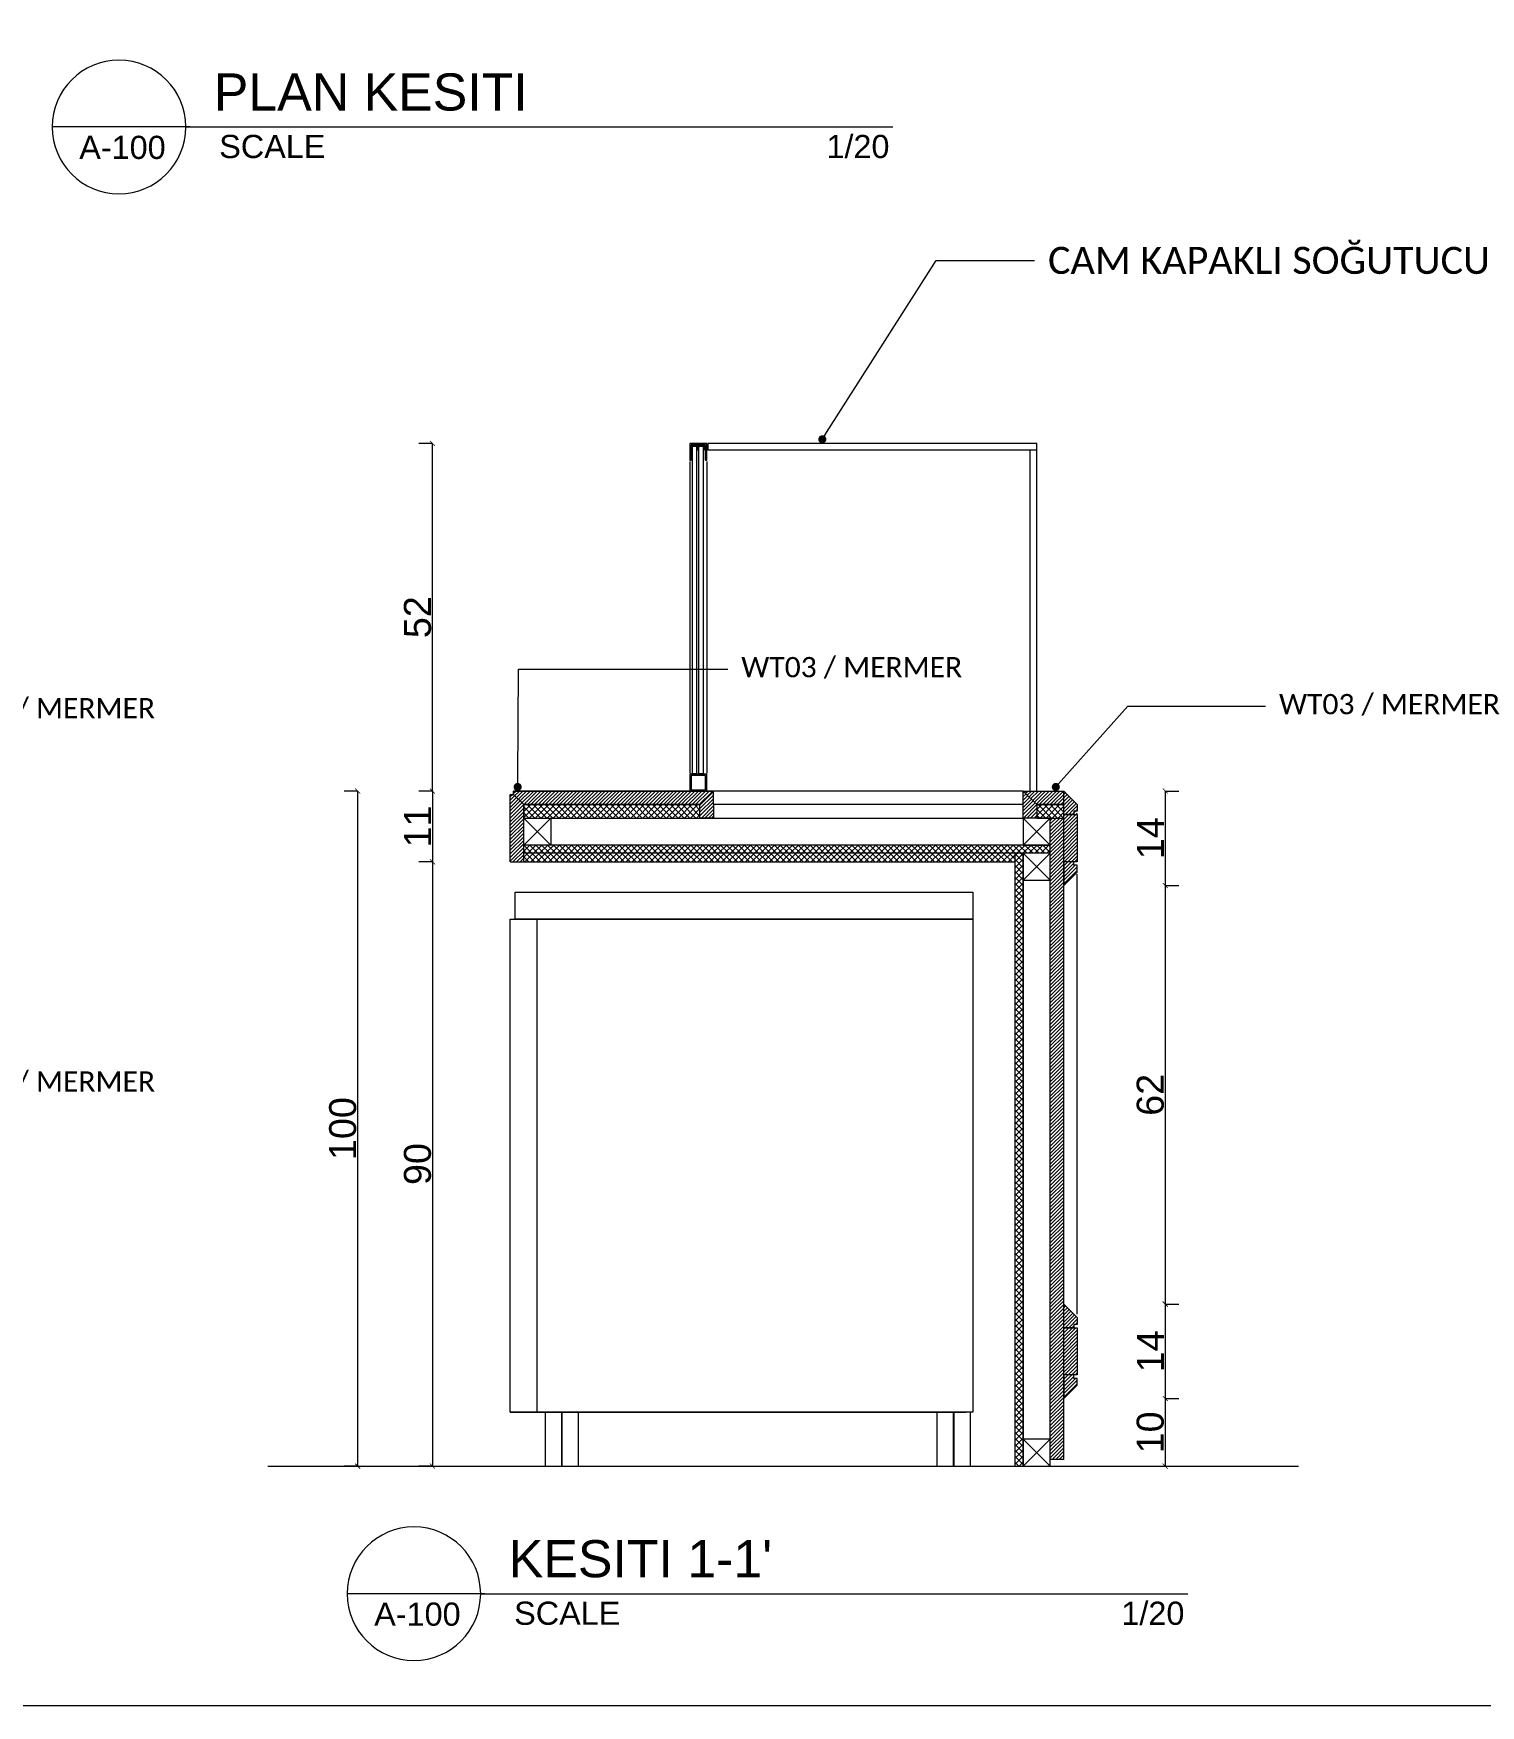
# Model space of a CAD drawing. Header units: millimetres. Extents: x 29001 to 40804, y -8833 to -5892.
# Drawn here: x 40081.4 to 40295.8, y -6506.1 to -6258.4 of the extents above; entities that cross this region are included whole.
import ezdxf
from ezdxf import colors
from ezdxf.entities.mleader import LeaderData, LeaderLine
from ezdxf.enums import TextEntityAlignment as Align
from ezdxf.math import Vec2, Vec3

# ---------------------------------------------------------------- set-up
doc = ezdxf.new("R2010")
doc.units = ezdxf.units.MM
doc.layers.get('0').update_dxf_attribs({"lineweight": 0})
doc.layers.get('Defpoints').update_dxf_attribs({"lineweight": 0})
for name, color, linetype, lineweight in [('Auto-Antet', 7, 'Continuous', 0), ('Auto-Cam', 140, 'Continuous', 0), ('Auto-Gor_2', 9, 'Continuous', 0), ('Auto-Gor_3', 8, 'Continuous', 0), ('Auto-Ince', 8, 'Continuous', 0), ('Auto-Mermer', 190, 'Continuous', 0), ('Auto-Metal', 71, 'Continuous', 0), ('xxx_Auto_Kaplama_Ahşap', 34, 'Continuous', 0), ('xxx_Auto_Kaplama_Ahşap Tarama', 16, 'Continuous', 0), ('xxx_Auto_Kaplama_Aluminyum', 133, 'Continuous', 0), ('xxx_Auto_Kaplama_Aluminyum Tarama', 135, 'Continuous', 0), ('xxx_Auto_Kaplama_Mermer', 23, 'Continuous', 0), ('xxx_Auto_Kaplama_Mermer Tarama', 45, 'Continuous', 0), ('xxx_Auto_Olcu_Ic', 33, 'Continuous', 0), ('xxx_Auto_Yardimci_Isaret Genel', 51, 'Continuous', 0), ('xxx_Auto_Yardimci_Metraj', 81, 'Continuous', 0), ('xxx_Auto_Yardimci_Yazi', 7, 'Continuous', 0)]:
    doc.layers.add(name, color=color, linetype=linetype, lineweight=lineweight)
doc.styles.add('Arial', font='arial.ttf')
doc.styles.add('AUTOBAN', font='')
doc.styles.add('narrow', font='ARIALN.TTF', dxfattribs={"height": 4})
doc.styles.get("Standard").update_dxf_attribs({"font": 'arial.ttf'})
doc.styles.get('AUTOBAN').set_extended_font_data('Helvetica Normal Tr')
doc.dimstyles.new('AUTO_DIM_1-20', dxfattribs={"dimtxt": 4, "dimasz": 0.75, "dimexe": 2, "dimexo": 10, "dimgap": 0.2, "dimtad": 1, "dimdec": 0, "dimrnd": 0.5, "dimdsep": 46, "dimtxsty": 'AUTOBAN', "dimblk": 'ARCHTICK', "dimcen": 2, "dimclrd": 256, "dimclre": 256, "dimclrt": 256, "dimadec": 0, "dimazin": 0, "dimtfac": 1, "dimtdec": 0, "dimtix": 1, "dimtofl": 0, "dimtmove": 1, "dimatfit": 3, "dimfxl": 1, "dimtolj": 1, "dimtzin": 0, "dimlwd": -1, "dimlwe": -1, "dimarcsym": 0})
pattern_1 = [(45, (-31248.23544, -32701.16053), (-0.265165043, 0.265165043), [])]
pattern_2 = [(45, (-31248.23544, -32706.66053), (-0.265165043, 0.265165043), [])]
pattern_3 = [(315, (-31248.23544, -32701.1605), (0.441941738, 0.441941738), []), (45, (-31248.23544, -32701.1605), (-0.441941738, 0.441941738), [])]

# ---------------------------------------------------------------- blocks, each defined once
blk = doc.blocks.new('a2-20 antet')
at = {"layer": 'xxx_Auto_Yardimci_Metraj', "color": 1}
blk.add_lwpolyline([(-85069.27, -13212.01), (-86257.27, -13212.01), (-86257.27, -14052.09), (-85069.27, -14052.09)], close=True, dxfattribs=at)
at = {"layer": 'xxx_Auto_Yardimci_Yazi', "linetype": 'ByBlock', "style": 'Arial'}
for tag, p in [('PROJEADI', (-85173.91, -13280.49)), ('REVNO1', (-85169.44, -13804.54)), ('REV-T1', (-85099.41, -13804.54)), ('REVNO2', (-85169.44, -13813.1)), ('REV-T2', (-85099.41, -13813.1)), ('REVNO3', (-85169.44, -13821.65)), ('REV-T3', (-85099.41, -13821.65)), ('REVNO4', (-85169.44, -13830.21)), ('REV-T4', (-85099.41, -13830.21)), ('ÇİZİMADI', (-85173.63, -13851.47)), ('SIZE', (-85086.21, -13861.81)), ('ÖLÇEK', (-85132.48, -13869.95)), ('ÇİZEN', (-85132.49, -13878.42)), ('KONTROL', (-85132.17, -13886.98)), ('TARİH', (-85132.17, -13895.53)), ('PROJENO', (-85132.17, -13904.09)), ('PRJNO', (-85140.88, -13918.85)), ('DC', (-85114.62, -13918.85)), ('SSN', (-85096.92, -13918.85))]:
    blk.add_attdef(tag, p, '', height=3.93, dxfattribs=at)
blk = doc.blocks.new('TITLE')
for p, q in [((7.65, 0), (-7.2, 0)), ((7.2, 0), (83.43, 0))]:
    blk.add_line(p, q)
for start, end in [(0, 180), (180, 0)]:
    blk.add_arc((0, 0), 7.2, start, end)
blk.add_text('SCALE', height=2.5).set_placement((10.81, -3.35))
blk.add_attdef('%%UTITLE', (10.23, 1.78), '', height=4)
blk.add_attdef('SHEET', text='', height=2.5).set_placement((3.8, 2.58), align=Align.MIDDLE_CENTER)
blk.add_attdef('R-XXX', text='', height=2.5).set_placement((0.38, -3.45), align=Align.CENTER)
blk.add_attdef('SCALE', text='', height=2.5).set_placement((83.07, -3.35), align=Align.RIGHT)
blk = doc.blocks.new('5x5')
at = {"layer": 'xxx_Auto_Kaplama_Aluminyum'}
for p, q in [((5, 5), (0, 0)), ((5, 0), (0, 5))]:
    blk.add_line(p, q, dxfattribs=at)
blk.add_lwpolyline([(5, 0), (0, 0), (0, 5), (5, 5)], close=True, dxfattribs=at)
blk = doc.blocks.new('profil')
at = {"layer": 'Auto-Ince', "color": 253}
for p, q in [((14059.96, 126.58), (14059.97, 126.58)), ((14060.01, 126.63), (14060.01, 127.13)), ((14060.06, 127.18), (14061.96, 127.18)), ((14060.82, 126.58), (14060.92, 126.58)), ((14062.01, 127.13), (14062.01, 126.63)), ((14062.06, 126.53), (14062.06, 126.58)), ((14062.06, 126.58), (14062.06, 126.58))]:
    blk.add_line(p, q, dxfattribs=at)
for points in [[(14059.96, 126.58), (14059.96, 126.52, 0.414214), (14060.01, 126.47), (14060.06, 126.47, 0.414214), (14060.11, 126.52), (14060.11, 127.03, -0.414214), (14060.16, 127.08), (14060.87, 127.08, -0.414214), (14060.92, 127.03), (14060.92, 126.58)], [(14060.82, 126.58), (14060.82, 126.53, 0.414214), (14060.87, 126.48), (14060.97, 126.48, 0.414214), (14061.02, 126.53), (14061.02, 127.03, -0.414214), (14061.07, 127.08), (14061.86, 127.08, -0.414214), (14061.91, 127.03), (14061.91, 126.63, -0.414214), (14061.86, 126.58), (14061.81, 126.58)], [(14062.01, 126.48), (14061.86, 126.48, -0.414214), (14061.81, 126.53), (14061.81, 126.58)]]:
    blk.add_lwpolyline(points, format="xyb", dxfattribs=at)
for centre, radius, start, end in [((14059.96, 126.62), 0.0471, 266.3147, 3.6853), ((14060.06, 127.13), 0.05, 90, 180), ((14061.96, 127.13), 0.05, 360, 90), ((14062.06, 126.63), 0.0498, 179.8271, 270.1729), ((14062.01, 126.53), 0.05, 270, 0)]:
    blk.add_arc(centre, radius, start, end, dxfattribs=at)
blk = doc.blocks.new('_ArchTick')
at = {"color": 0, "linetype": 'ByBlock', "const_width": 0.15}
blk.add_lwpolyline([(-0.5, -0.5), (0.5, 0.5)], dxfattribs=at)
blk = doc.blocks.new('*D361')
at = {"layer": 'Defpoints', "color": 0, "transparency": 16777216}
for p in [(40152.57, -6370.66, 0), (40140.55, -6381.16), (40152.57, -6381.16, 0)]:
    blk.add_point(p, dxfattribs=at)
at = {"layer": 'xxx_Auto_Olcu_Ic', "transparency": 16777216}
for p, q in [((40140.55, -6370.66), (40138.55, -6370.66)), ((40140.55, -6370.66), (40140.55, -6381.16)), ((40140.55, -6381.16), (40138.55, -6381.16))]:
    blk.add_line(p, q, dxfattribs=at)
at = {"layer": 'xxx_Auto_Olcu_Ic', "transparency": 16777216, "xscale": 0.75, "yscale": 0.75, "zscale": 0.75}
for p, rotation in [((40140.55, -6370.66), 90), ((40140.55, -6381.16), 270)]:
    blk.add_blockref('_ArchTick', p, dxfattribs=dict(at, rotation=rotation))
at = {"layer": 'xxx_Auto_Olcu_Ic', "transparency": 16777216, "insert": (40138.35, -6375.91), "char_height": 4, "attachment_point": 5, "rotation": 90, "style": 'AUTOBAN'}
blk.add_mtext('\\A1;11', dxfattribs=at)
blk = doc.blocks.new('*D362')
at = {"layer": 'Defpoints', "color": 0, "transparency": 16777216}
for p in [(40152.57, -6381.16, 0), (40140.55, -6470.66, 0), (40140.55, -6470.66)]:
    blk.add_point(p, dxfattribs=at)
at = {"layer": 'xxx_Auto_Olcu_Ic', "transparency": 16777216}
for p, q in [((40140.55, -6381.16), (40138.55, -6381.16)), ((40140.55, -6381.16), (40140.55, -6470.66)), ((40140.55, -6470.66), (40138.55, -6470.66))]:
    blk.add_line(p, q, dxfattribs=at)
at = {"layer": 'xxx_Auto_Olcu_Ic', "transparency": 16777216, "xscale": 0.75, "yscale": 0.75, "zscale": 0.75}
for p, rotation in [((40140.55, -6381.16), 90), ((40140.55, -6470.66), 270)]:
    blk.add_blockref('_ArchTick', p, dxfattribs=dict(at, rotation=rotation))
at = {"layer": 'xxx_Auto_Olcu_Ic', "transparency": 16777216, "insert": (40138.35, -6425.91), "char_height": 4, "attachment_point": 5, "rotation": 90, "style": 'AUTOBAN'}
blk.add_mtext('\\A1;90', dxfattribs=at)
blk = doc.blocks.new('*D363')
at = {"layer": 'Defpoints', "color": 0, "transparency": 16777216}
for p in [(40140.55, -6319.16), (40179.93, -6319.16, 0), (40152.57, -6370.66, 0)]:
    blk.add_point(p, dxfattribs=at)
at = {"layer": 'xxx_Auto_Olcu_Ic', "transparency": 16777216}
for p, q in [((40140.55, -6319.16), (40138.55, -6319.16)), ((40140.55, -6370.66), (40140.55, -6319.16)), ((40140.55, -6370.66), (40138.55, -6370.66))]:
    blk.add_line(p, q, dxfattribs=at)
at = {"layer": 'xxx_Auto_Olcu_Ic', "transparency": 16777216, "xscale": 0.75, "yscale": 0.75, "zscale": 0.75}
for p, rotation in [((40140.55, -6319.16), 90), ((40140.55, -6370.66), 270)]:
    blk.add_blockref('_ArchTick', p, dxfattribs=dict(at, rotation=rotation))
at = {"layer": 'xxx_Auto_Olcu_Ic', "transparency": 16777216, "insert": (40138.35, -6344.91), "char_height": 4, "attachment_point": 5, "rotation": 90, "style": 'AUTOBAN'}
blk.add_mtext('\\A1;52', dxfattribs=at)
blk = doc.blocks.new('*D364')
at = {"layer": 'Defpoints', "color": 0, "transparency": 16777216}
for p in [(40152.57, -6370.66, 0), (40129.47, -6470.66), (40152.57, -6470.66, 0)]:
    blk.add_point(p, dxfattribs=at)
at = {"layer": 'xxx_Auto_Olcu_Ic', "transparency": 16777216}
for p, q in [((40129.47, -6370.66), (40127.47, -6370.66)), ((40129.47, -6370.66), (40129.47, -6470.66)), ((40129.47, -6470.66), (40127.47, -6470.66))]:
    blk.add_line(p, q, dxfattribs=at)
at = {"layer": 'xxx_Auto_Olcu_Ic', "transparency": 16777216, "xscale": 0.75, "yscale": 0.75, "zscale": 0.75}
for p, rotation in [((40129.47, -6370.66), 90), ((40129.47, -6470.66), 270)]:
    blk.add_blockref('_ArchTick', p, dxfattribs=dict(at, rotation=rotation))
at = {"layer": 'xxx_Auto_Olcu_Ic', "transparency": 16777216, "insert": (40127.27, -6420.66), "char_height": 4, "attachment_point": 5, "rotation": 90, "style": 'AUTOBAN'}
blk.add_mtext('\\A1;100', dxfattribs=at)
blk = doc.blocks.new('*D365')
at = {"layer": 'Defpoints', "color": 0, "transparency": 16777216}
for p in [(40234.07, -6370.66, 0), (40234.07, -6384.66, 0), (40249.1, -6384.66)]:
    blk.add_point(p, dxfattribs=at)
at = {"layer": 'xxx_Auto_Olcu_Ic', "transparency": 16777216}
for p, q in [((40249.1, -6370.66), (40251.1, -6370.66)), ((40249.1, -6370.66), (40249.1, -6384.66)), ((40249.1, -6384.66), (40251.1, -6384.66))]:
    blk.add_line(p, q, dxfattribs=at)
at = {"layer": 'xxx_Auto_Olcu_Ic', "transparency": 16777216, "xscale": 0.75, "yscale": 0.75, "zscale": 0.75}
for p, rotation in [((40249.1, -6370.66), 90), ((40249.1, -6384.66), 270)]:
    blk.add_blockref('_ArchTick', p, dxfattribs=dict(at, rotation=rotation))
at = {"layer": 'xxx_Auto_Olcu_Ic', "transparency": 16777216, "insert": (40246.9, -6377.66), "char_height": 4, "attachment_point": 5, "rotation": 90, "style": 'AUTOBAN'}
blk.add_mtext('\\A1;14', dxfattribs=at)
blk = doc.blocks.new('*D366')
at = {"layer": 'Defpoints', "color": 0, "transparency": 16777216}
for p in [(40234.07, -6384.66, 0), (40234.07, -6446.66, 0), (40249.1, -6446.66)]:
    blk.add_point(p, dxfattribs=at)
at = {"layer": 'xxx_Auto_Olcu_Ic', "transparency": 16777216}
for p, q in [((40249.1, -6384.66), (40251.1, -6384.66)), ((40249.1, -6384.66), (40249.1, -6446.66)), ((40249.1, -6446.66), (40251.1, -6446.66))]:
    blk.add_line(p, q, dxfattribs=at)
at = {"layer": 'xxx_Auto_Olcu_Ic', "transparency": 16777216, "xscale": 0.75, "yscale": 0.75, "zscale": 0.75}
for p, rotation in [((40249.1, -6384.66), 90), ((40249.1, -6446.66), 270)]:
    blk.add_blockref('_ArchTick', p, dxfattribs=dict(at, rotation=rotation))
at = {"layer": 'xxx_Auto_Olcu_Ic', "transparency": 16777216, "insert": (40246.9, -6415.66), "char_height": 4, "attachment_point": 5, "rotation": 90, "style": 'AUTOBAN'}
blk.add_mtext('\\A1;62', dxfattribs=at)
blk = doc.blocks.new('*D367')
at = {"layer": 'Defpoints', "color": 0, "transparency": 16777216}
for p in [(40234.07, -6446.66, 0), (40234.07, -6460.66, 0), (40249.1, -6460.66)]:
    blk.add_point(p, dxfattribs=at)
at = {"layer": 'xxx_Auto_Olcu_Ic', "transparency": 16777216}
for p, q in [((40249.1, -6446.66), (40251.1, -6446.66)), ((40249.1, -6446.66), (40249.1, -6460.66)), ((40249.1, -6460.66), (40251.1, -6460.66))]:
    blk.add_line(p, q, dxfattribs=at)
at = {"layer": 'xxx_Auto_Olcu_Ic', "transparency": 16777216, "xscale": 0.75, "yscale": 0.75, "zscale": 0.75}
for p, rotation in [((40249.1, -6446.66), 90), ((40249.1, -6460.66), 270)]:
    blk.add_blockref('_ArchTick', p, dxfattribs=dict(at, rotation=rotation))
at = {"layer": 'xxx_Auto_Olcu_Ic', "transparency": 16777216, "insert": (40246.9, -6453.66), "char_height": 4, "attachment_point": 5, "rotation": 90, "style": 'AUTOBAN'}
blk.add_mtext('\\A1;14', dxfattribs=at)
blk = doc.blocks.new('*D368')
at = {"layer": 'Defpoints', "color": 0, "transparency": 16777216}
for p in [(40234.07, -6460.66, 0), (40234.07, -6470.66, 0), (40249.1, -6470.66)]:
    blk.add_point(p, dxfattribs=at)
at = {"layer": 'xxx_Auto_Olcu_Ic', "transparency": 16777216}
for p, q in [((40249.1, -6460.66), (40251.1, -6460.66)), ((40249.1, -6460.66), (40249.1, -6470.66)), ((40249.1, -6470.66), (40251.1, -6470.66))]:
    blk.add_line(p, q, dxfattribs=at)
at = {"layer": 'xxx_Auto_Olcu_Ic', "transparency": 16777216, "xscale": 0.75, "yscale": 0.75, "zscale": 0.75}
for p, rotation in [((40249.1, -6460.66), 90), ((40249.1, -6470.66), 270)]:
    blk.add_blockref('_ArchTick', p, dxfattribs=dict(at, rotation=rotation))
at = {"layer": 'xxx_Auto_Olcu_Ic', "transparency": 16777216, "insert": (40246.9, -6465.66), "char_height": 4, "attachment_point": 5, "rotation": 90, "style": 'AUTOBAN'}
blk.add_mtext('\\A1;10', dxfattribs=at)
blk = doc.blocks.new('_Dot')
at = {"color": 0, "linetype": 'ByBlock', "lineweight": -2}
blk.add_line((-0.5, 0), (-1, 0), dxfattribs=at)
at = {"color": 0, "linetype": 'ByBlock', "const_width": 0.5}
blk.add_lwpolyline([(-0.25, 0, 1), (0.25, 0, 1)], format="xyb", close=True, dxfattribs=at)

msp = doc.modelspace()

# ---------------------------------------------------------------- hatches: boundary and pattern name
at = {"layer": 'xxx_Auto_Kaplama_Ahşap Tarama', "linetype": 'Continuous'}
h = msp.add_hatch(dxfattribs=at)
h.set_pattern_fill('ANSI37', color=256, scale=5, angle=-90)
h.set_pattern_definition([(315, (-31317.7213, -32701.1605), (0.441941738, 0.441941738), []), (45, (-31317.7213, -32701.1605), (-0.441941738, 0.441941738), [])])
h.paths.add_polyline_path([(40180.18, -6372.66), (40154.07, -6372.66), (40154.07, -6374.66), (40180.18, -6374.66)])
h = msp.add_hatch(dxfattribs=at)
h.set_pattern_fill('ANSI37', color=256, scale=5, angle=-90)
h.set_pattern_definition(pattern_3)
h.paths.add_polyline_path([(40234.07, -6372.66), (40230.07, -6372.66), (40230.07, -6374.66), (40234.07, -6374.66)])
h = msp.add_hatch(dxfattribs=at)
h.set_pattern_fill('ANSI37', color=256, scale=5, angle=-90)
h.set_pattern_definition(pattern_3)
h.paths.add_polyline_path([(40154.07, -6379.86), (40232.07, -6379.86), (40232.07, -6378.66), (40154.07, -6378.66)])
h = msp.add_hatch(dxfattribs=at)
h.set_pattern_fill('ANSI37', color=256, scale=5, angle=-90)
h.set_pattern_definition(pattern_3)
h.paths.add_polyline_path([(40226.87, -6379.86), (40154.07, -6379.86), (40154.07, -6381.16), (40226.87, -6381.16)])
h = msp.add_hatch(dxfattribs=at)
h.set_pattern_fill('ANSI37', color=256, scale=5, angle=-90)
h.set_pattern_definition([(315, (-31248.23544, -32705.6605), (0.441941738, 0.441941738), []), (45, (-31248.23544, -32705.6605), (-0.441941738, 0.441941738), [])])
h.paths.add_polyline_path([(40226.87, -6379.86), (40228.07, -6379.86), (40228.07, -6470.66), (40226.87, -6470.66)])
at = {"layer": 'xxx_Auto_Kaplama_Mermer Tarama'}
h = msp.add_hatch(dxfattribs=at)
h.set_pattern_fill('ANSI31', color=256, scale=3)
h.set_pattern_definition(pattern_1)
h.paths.add_polyline_path([(40154.07, -6372.66), (40152.57, -6371.16), (40152.07, -6371.16), (40152.07, -6381.16), (40152.79, -6381.16), (40152.79, -6381.16), (40154.07, -6381.16)])
h = msp.add_hatch(dxfattribs=at)
h.set_pattern_fill('ANSI31', color=256, scale=3)
h.set_pattern_definition(pattern_1)
h.paths.add_polyline_path([(40152.57, -6371.16), (40154.07, -6372.66), (40180.18, -6372.66), (40182.18, -6370.66), (40152.57, -6370.66)])
h = msp.add_hatch(dxfattribs=at)
h.set_pattern_fill('ANSI31', color=256, scale=3)
h.set_pattern_definition([(45, (-31233.7213, -32701.16053), (-0.265165043, 0.265165043), [])])
h.paths.add_polyline_path([(40182.18, -6374.66), (40180.18, -6374.66), (40180.18, -6372.66), (40182.18, -6370.66)])
h = msp.add_hatch(dxfattribs=at)
h.set_pattern_fill('ANSI31', color=256, scale=3)
h.set_pattern_definition(pattern_1)
h.paths.add_polyline_path([(40228.07, -6370.66), (40230.07, -6372.66), (40234.07, -6372.66), (40234.07, -6370.66)])
h = msp.add_hatch(dxfattribs=at)
h.set_pattern_fill('ANSI31', color=256, scale=3)
h.set_pattern_definition([(45, (-31242.23544, -32701.16053), (-0.265165043, 0.265165043), [])])
h.paths.add_polyline_path([(40228.07, -6370.66), (40230.07, -6372.66), (40230.07, -6374.66), (40228.07, -6374.66)])
h = msp.add_hatch(dxfattribs=at)
h.set_pattern_fill('ANSI31', color=256, scale=3)
h.set_pattern_definition(pattern_1)
h.paths.add_polyline_path([(40236.07, -6372.66), (40234.07, -6370.66), (40234.07, -6381.16), (40236.07, -6381.16)])
h = msp.add_hatch(dxfattribs=at)
h.set_pattern_fill('ANSI31', color=256, scale=3)
h.set_pattern_definition([(45, (-31248.23544, -32705.66053), (-0.265165043, 0.265165043), [])])
h.paths.add_polyline_path([(40234.07, -6374.66), (40232.07, -6374.66), (40232.07, -6469.66), (40234.07, -6469.66)])
h = msp.add_hatch(dxfattribs=at)
h.set_pattern_fill('ANSI31', color=256, scale=3)
h.set_pattern_definition(pattern_1)
h.paths.add_polyline_path([(40236.07, -6374.16), (40234.07, -6376.16), (40234.07, -6381.16), (40236.07, -6381.16)])
h = msp.add_hatch(dxfattribs=at)
h.set_pattern_fill('ANSI31', color=256, scale=3)
h.set_pattern_definition(pattern_1)
h.paths.add_polyline_path([(40236.07, -6381.66), (40235.57, -6381.66), (40235.57, -6381.16), (40234.07, -6381.16), (40234.07, -6384.66), (40236.07, -6382.66)])
h = msp.add_hatch(dxfattribs=at)
h.set_pattern_fill('ANSI31', color=256, scale=3)
h.set_pattern_definition(pattern_2)
h.paths.add_polyline_path([(40236.07, -6448.66), (40234.07, -6446.66), (40234.07, -6450.16), (40235.57, -6450.16), (40235.57, -6449.66), (40236.07, -6449.66)])
h = msp.add_hatch(dxfattribs=at)
h.set_pattern_fill('ANSI31', color=256, scale=3)
h.set_pattern_definition(pattern_2)
h.paths.add_polyline_path([(40236.07, -6450.16), (40234.07, -6450.16), (40234.07, -6457.16), (40236.07, -6457.16)])
h = msp.add_hatch(dxfattribs=at)
h.set_pattern_fill('ANSI31', color=256, scale=3)
h.set_pattern_definition(pattern_2)
h.paths.add_polyline_path([(40236.07, -6458.66), (40236.07, -6457.66), (40235.57, -6457.66), (40235.57, -6457.16), (40234.07, -6457.16), (40234.07, -6460.66)])

# ---------------------------------------------------------------- linework, layer by layer
msp.add_line((40116.17, -6470.66, 0), (40268.85, -6470.66, 0))
at = {"layer": 'Auto-Cam'}
for p, q in [((40230.07, -6319.16, 0), (40181.36, -6319.16, 0)), ((40181.36, -6319.16, 0), (40181.36, -6320.16, 0)), ((40230.07, -6320.16, 0), (40181.36, -6320.16, 0)), ((40229.07, -6370.66, 0), (40229.07, -6320.16, 0)), ((40230.07, -6370.66, 0), (40230.07, -6319.16, 0))]:
    msp.add_line(p, q, dxfattribs=at)
at = {"layer": 'Auto-Cam', "elevation": 0}
for points in [[(40179.68, -6319.6), (40179.68, -6368.1), (40179.08, -6368.1), (40179.08, -6319.6)], [(40180.63, -6319.6), (40180.63, -6368.1), (40180.03, -6368.1), (40180.03, -6319.6)]]:
    msp.add_lwpolyline(points, close=True, dxfattribs=at)
msp.add_lwpolyline([(40183.18, -6372.66), (40182.18, -6372.66)], dxfattribs=at)
at = {"layer": 'Auto-Gor_2', "elevation": 0}
msp.add_lwpolyline([(40236.07, -6448.16), (40236.07, -6383)], dxfattribs=at)
at = {"layer": 'Auto-Gor_3'}
for p, q in [((40152.07, -6389.66, 0), (40219.6, -6389.66, 0)), ((40152.07, -6462.66, 0), (40219.6, -6462.66, 0))]:
    msp.add_line(p, q, dxfattribs=at)
at = {"layer": 'Auto-Gor_3', "elevation": 0}
for points in [[(40228.07, -6370.66), (40182.18, -6370.66)], [(40228.07, -6372.66), (40182.18, -6372.66)]]:
    msp.add_lwpolyline(points, dxfattribs=at)
for points in [[(40152.79, -6385.66), (40220.6, -6385.66), (40220.6, -6389.66), (40152.79, -6389.66)], [(40220.6, -6462.66), (40152.07, -6462.66), (40152.07, -6389.66), (40220.6, -6389.66)], [(40152.07, -6389.66), (40156.01, -6389.66), (40156.01, -6462.66), (40152.07, -6462.66)], [(40157.24, -6470.66), (40159.71, -6470.66), (40159.71, -6462.66), (40157.24, -6462.66)], [(40159.72, -6470.66), (40162.2, -6470.66), (40162.2, -6462.66), (40159.72, -6462.66)], [(40215.27, -6470.66), (40217.74, -6470.66), (40217.74, -6462.66), (40215.27, -6462.66)], [(40217.76, -6470.66), (40220.23, -6470.66), (40220.23, -6462.66), (40217.76, -6462.66)]]:
    msp.add_lwpolyline(points, close=True, dxfattribs=at)
at = {"layer": 'Auto-Ince'}
for p, q in [((40178.68, -6321.86, 0), (40178.68, -6368.01, 0)), ((40181.18, -6321.86, 0), (40181.18, -6368.01, 0))]:
    msp.add_line(p, q, dxfattribs=at)
at = {"layer": 'Auto-Mermer'}
msp.add_line((40234.07, -6376.16, 0), (40234.07, -6376.16, 0), dxfattribs=at)
at = {"layer": 'Auto-Metal', "elevation": 0}
for points in [[(40181.18, -6319.16), (40178.68, -6319.16), (40178.68, -6321.66), (40178.88, -6321.66)], [(40180.98, -6321.66), (40180.98, -6319.36), (40178.88, -6319.36), (40178.88, -6321.66)], [(40180.98, -6321.66), (40181.18, -6321.66), (40181.18, -6319.16)], [(40181.18, -6368.16), (40178.68, -6368.16), (40178.68, -6370.66), (40181.18, -6370.66), (40181.18, -6368.16)]]:
    msp.add_lwpolyline(points, dxfattribs=at)
msp.add_lwpolyline([(40180.98, -6368.36), (40178.88, -6368.36), (40178.88, -6370.46), (40180.98, -6370.46)], close=True, dxfattribs=at)
at = {"layer": 'xxx_Auto_Kaplama_Ahşap'}
for p, q in [((40226.87, -6470.66, 0), (40226.87, -6379.86, 0)), ((40228.07, -6379.86, 0), (40228.07, -6470.66, 0)), ((40228.07, -6470.66, 0), (40228.07, -6379.86, 0)), ((40154.07, -6381.16, 0), (40226.87, -6381.16, 0))]:
    msp.add_line(p, q, dxfattribs=at)
at = {"layer": 'xxx_Auto_Kaplama_Ahşap', "elevation": 0}
for points in [[(40180.18, -6372.66), (40154.07, -6372.66), (40154.07, -6374.66), (40180.18, -6374.66), (40180.18, -6372.66)], [(40234.07, -6372.66), (40230.07, -6372.66), (40230.07, -6374.66), (40234.07, -6374.66), (40234.07, -6372.66)], [(40232.07, -6378.66), (40154.07, -6378.66)], [(40232.07, -6379.86), (40154.07, -6379.86)], [(40228.07, -6378.66), (40158.07, -6378.66)]]:
    msp.add_lwpolyline(points, dxfattribs=at)
at = {"layer": 'xxx_Auto_Kaplama_Aluminyum Tarama', "elevation": 0}
msp.add_lwpolyline([(40158.07, -6374.66), (40228.07, -6374.66)], dxfattribs=at)
at = {"layer": 'xxx_Auto_Kaplama_Mermer'}
for p, q in [((40152.07, -6381.16, 0), (40152.07, -6371.16, 0)), ((40152.07, -6371.16, 0), (40152.57, -6371.16, 0)), ((40152.57, -6371.16, 0), (40152.57, -6370.66, 0)), ((40152.57, -6370.66, 0), (40182.18, -6370.66, 0)), ((40182.18, -6370.66, 0), (40152.57, -6370.66, 0)), ((40154.07, -6372.66, 0), (40152.57, -6371.16, 0)), ((40154.07, -6381.16, 0), (40154.07, -6372.66, 0)), ((40180.18, -6372.66, 0), (40154.07, -6372.66, 0)), ((40182.18, -6372.66, 0), (40182.18, -6370.66, 0)), ((40228.56, -6370.66, 0), (40234.07, -6370.66, 0)), ((40230.07, -6372.66, 0), (40234.07, -6372.66, 0)), ((40232.07, -6469.66, 0), (40232.07, -6374.66, 0)), ((40234.07, -6469.66, 0), (40234.07, -6374.66, 0)), ((40152.07, -6381.16, 0), (40154.07, -6381.16, 0)), ((40234.07, -6469.66, 0), (40232.07, -6469.66, 0))]:
    msp.add_line(p, q, dxfattribs=at)
at = {"layer": 'xxx_Auto_Kaplama_Mermer', "elevation": 0}
for points in [[(40154.07, -6372.66), (40180.18, -6372.66)], [(40180.18, -6372.66), (40182.18, -6370.66)], [(40182.18, -6372.66), (40182.18, -6374.66), (40180.18, -6374.66), (40180.18, -6372.66)], [(40230.07, -6372.66), (40230.07, -6374.66), (40228.07, -6374.66), (40228.07, -6370.66), (40228.69, -6370.66)], [(40228.07, -6370.66), (40230.07, -6372.66)]]:
    msp.add_lwpolyline(points, dxfattribs=at)
for points in [[(40235.57, -6374.16), (40234.07, -6374.16), (40234.07, -6370.66), (40236.07, -6372.66), (40236.07, -6373.66), (40235.57, -6373.66)], [(40234.07, -6374.16), (40236.07, -6374.16), (40236.07, -6381.16), (40234.07, -6381.16)], [(40235.57, -6381.16), (40234.07, -6381.16), (40234.07, -6384.66), (40236.07, -6382.66), (40236.07, -6381.66), (40235.57, -6381.66)], [(40235.57, -6450.16), (40234.07, -6450.16), (40234.07, -6446.66), (40236.07, -6448.66), (40236.07, -6449.66), (40235.57, -6449.66)], [(40234.07, -6450.16), (40236.07, -6450.16), (40236.07, -6457.16), (40234.07, -6457.16)], [(40235.57, -6457.16), (40234.07, -6457.16), (40234.07, -6460.66), (40236.07, -6458.66), (40236.07, -6457.66), (40235.57, -6457.66)]]:
    msp.add_lwpolyline(points, close=True, dxfattribs=at)

# ---------------------------------------------------------------- block references
at = {"layer": 'Auto-Antet'}
msp.add_blockref('profil', (26118.92, -6446.58, 0), dxfattribs=at)
at = {"layer": 'Auto-Metal', "yscale": 0.8, "zscale": 0.8}
for p, xscale in [((40154.07, -6378.66, 0), 0.8), ((40232.07, -6378.66, 0), -0.8), ((40232.07, -6383.86, 0), -0.8), ((40232.07, -6470.66, 0), -0.8)]:
    msp.add_blockref('5x5', p, dxfattribs=dict(at, xscale=xscale))
at = {"layer": 'xxx_Auto_Yardimci_Isaret Genel'}
ref = msp.add_blockref('TITLE', (40094.11, -6272.3, 0), dxfattribs=dict(at, xscale=1.374028485915915, yscale=1.374028485915915, zscale=1.374028485915915))
ref.add_attrib('R-XXX', 'A-100', dxfattribs={"layer": '0', "height": 3.435, "style": 'AUTOBAN'}).set_placement((40094.63, -6277.04, 0), align=Align.CENTER)
ref.add_attrib('SCALE', '1/20', dxfattribs={"layer": '0', "height": 3.435, "style": 'AUTOBAN'}).set_placement((40208.25, -6276.91, 0), align=Align.RIGHT)
ref.add_attrib('%%UTITLE', 'PLAN KESITI', (40108.16, -6269.86, 0), dxfattribs={"layer": '0', "height": 5.4961, "style": 'AUTOBAN'})
ref = msp.add_blockref('TITLE', (40137.8, -6489.56, 0), dxfattribs=dict(at, xscale=1.374028485915915, yscale=1.374028485915915, zscale=1.374028485915915))
ref.add_attrib('R-XXX', 'A-100', dxfattribs={"layer": '0', "height": 3.435, "style": 'AUTOBAN'}).set_placement((40138.32, -6494.3, 0), align=Align.CENTER)
ref.add_attrib('SCALE', '1/20', dxfattribs={"layer": '0', "height": 3.435, "style": 'AUTOBAN'}).set_placement((40251.94, -6494.17, 0), align=Align.RIGHT)
ref.add_attrib('%%UTITLE', "KESITI 1-1'", (40151.85, -6487.12, 0), dxfattribs={"layer": '0', "height": 5.4961, "style": 'AUTOBAN'})
at = {"layer": 'xxx_Auto_Yardimci_Yazi', "ltscale": 0.4, "xscale": 0.7073411855524879, "yscale": 0.7073411855524879, "zscale": 0.7073411855524879}
msp.add_blockref('a2-20 antet', (100921.73, 3433.5), dxfattribs=at)

# ---------------------------------------------------------------- dimensions: what is measured, and where the dimension line sits
at = {"layer": 'xxx_Auto_Olcu_Ic'}
for base, p1, p2, picture, middle in [((40140.54996384, -6319.15576713, -0.00019597), (40152.56952621, -6370.65576713, -0.00019519), (40179.93024877, -6319.15576713, -0.0001947), '*D363', (40138.34996384, -6344.90576713, -0.00019597)), ((40129.47, -6470.66, 0), (40152.57, -6370.66, 0), (40152.57, -6470.66, 0), '*D364', (40127.27, -6420.66, 0)), ((40140.54996384, -6381.15576713, -0.00019597), (40152.56952621, -6370.65576713, -0.00019519), (40152.56952621, -6381.15576713, -0.00019511), '*D361', (40138.34996384, -6375.90576713, -0.00019597)), ((40249.1, -6384.66, 0), (40234.07, -6370.66, 0), (40234.07, -6384.66, 0), '*D365', (40246.9, -6377.66, 0)), ((40140.54996384, -6470.65576713, -0.00019597), (40152.56952621, -6381.15576713, -0.00019511), (40140.54996384, -6470.65576713, -0.00019491), '*D362', (40138.34996384, -6425.90576713, -0.00019597)), ((40249.1, -6446.66, 0), (40234.07, -6384.66, 0), (40234.07, -6446.66, 0), '*D366', (40246.9, -6415.66, 0)), ((40249.1, -6460.66, 0), (40234.07, -6446.66, 0), (40234.07, -6460.66, 0), '*D367', (40246.9, -6453.66, 0)), ((40249.1, -6470.66, 0), (40234.07, -6460.66, 0), (40234.07, -6470.66, 0), '*D368', (40246.9, -6465.66, 0))]:
    dim = msp.add_linear_dim(base=base, p1=p1, p2=p2, angle=90, dimstyle='AUTO_DIM_1-20', override={"dimfxl": 0, "dimfxlon": 1}, dxfattribs=at)
    dim.commit()
    dim.dimension.update_dxf_attribs({"geometry": picture, "text_midpoint": middle})

# ---------------------------------------------------------------- leaders
at = {"layer": 'xxx_Auto_Yardimci_Yazi'}
ml = msp.add_multileader_mtext('Standard', dxfattribs=at)
ml.set_content('{\\fCalibri Light|b0|i0|c162|p34;CAM KAPAKLI SOĞUTUCU}', color=256, style='narrow')
ml.set_leader_properties(color=256, linetype='ByLayer', lineweight=-1)
ml.set_arrow_properties(name='DOT')
ml.build(insert=Vec2(0, 0))
ml.multileader.update_dxf_attribs({"dogleg_length": 49.61, "arrow_head_size": 1.2})
ctx = ml.context
ctx.base_point, ctx.arrow_head_size, ctx.plane_origin = Vec3(40229.74, -6292.08, 0), 1.2, Vec3(39898.07, -6215.12, 0)
notes = []
notes.append((ctx, [(0, (1, 1, 0), (40215.19, -6292.08, 0), (1, 0), 14.55, [(0, [(40198.3, -6318.56, 0)], 0, [])])]))
ctx.mtext.insert, ctx.mtext.width, ctx.mtext.defined_height, ctx.mtext.flow_direction = Vec3(40231.74, -6290.06, 0), 186.3768, 39.78, 5
ml = msp.add_multileader_mtext('Standard', dxfattribs=at)
ml.set_content('{\\fCalibri Light|b0|i0|c162|p34;WT03 / MERMER}', color=256, style='narrow')
ml.set_leader_properties(color=256, linetype='ByLayer', lineweight=-1)
ml.set_arrow_properties(name='DOT')
ml.build(insert=Vec2(0, 0))
ml.multileader.update_dxf_attribs({"dogleg_length": 49.61, "arrow_head_size": 1.2})
ctx = ml.context
ctx.base_point, ctx.char_height, ctx.arrow_head_size, ctx.plane_origin = Vec3(40184.29, -6352.62, 2.74), 3, 1.2, Vec3(39833.64, -6232.41, 2.74)
notes.append((ctx, [(0, (1, 1, 0), (40153.29, -6352.62, 2.74), (1, 0), 31, [(0, [(40153.17, -6370.06, 2.74)], 0, [])])]))
ctx.mtext.insert, ctx.mtext.width, ctx.mtext.defined_height, ctx.mtext.flow_direction = Vec3(40186.29, -6350.81, 2.74), 186.3768, 39.78, 5
ml = msp.add_multileader_mtext('Standard', dxfattribs=at)
ml.set_content('{\\fCalibri Light|b0|i0|c162|p34;WT03 / MERMER}', color=256, style='narrow')
ml.set_leader_properties(color=256, linetype='ByLayer', lineweight=-1)
ml.set_arrow_properties(name='DOT')
ml.build(insert=Vec2(0, 0))
ml.multileader.update_dxf_attribs({"dogleg_length": 49.61, "arrow_head_size": 1.2})
ctx = ml.context
ctx.base_point, ctx.char_height, ctx.arrow_head_size, ctx.plane_origin = Vec3(40064.72, -6358.7, 0), 3, 1.2, Vec3(39712.05, -6233.01, 0)
notes.append((ctx, [(0, (1, 1, 0), (40042.27, -6358.7, 0), (1, 0), 22.45, [(0, [(40031.58, -6370.66, 0)], 0, [])])]))
ctx.mtext.insert, ctx.mtext.width, ctx.mtext.defined_height, ctx.mtext.flow_direction = Vec3(40066.72, -6356.89, 0), 186.3768, 39.78, 5
ml = msp.add_multileader_mtext('Standard', dxfattribs=at)
ml.set_content('{\\fCalibri Light|b0|i0|c162|p34;WT03 / MERMER}', color=256, style='narrow')
ml.set_leader_properties(color=256, linetype='ByLayer', lineweight=-1)
ml.set_arrow_properties(name='DOT')
ml.build(insert=Vec2(0, 0))
ml.multileader.update_dxf_attribs({"dogleg_length": 49.61, "arrow_head_size": 1.2})
ctx = ml.context
ctx.base_point, ctx.char_height, ctx.arrow_head_size, ctx.plane_origin = Vec3(40263.95, -6358.1, 2.74), 3, 1.2, Vec3(39913.36, -6232.41, 2.74)
notes.append((ctx, [(0, (1, 1, 0), (40243.57, -6358.1, 2.74), (1, 0), 20.38, [(0, [(40232.89, -6370.06, 2.74)], 0, [])])]))
ctx.mtext.insert, ctx.mtext.width, ctx.mtext.defined_height, ctx.mtext.flow_direction = Vec3(40265.95, -6356.29, 2.74), 186.3768, 39.78, 5
ml = msp.add_multileader_mtext('Standard', dxfattribs=at)
ml.set_content('{\\fCalibri Light|b0|i0|c162|p34;WT03 / MERMER}', color=256, style='narrow')
ml.set_leader_properties(color=256, linetype='ByLayer', lineweight=-1)
ml.set_arrow_properties(name='DOT')
ml.build(insert=Vec2(0, 0))
ml.multileader.update_dxf_attribs({"dogleg_length": 49.61, "arrow_head_size": 1.2})
ctx = ml.context
ctx.base_point, ctx.char_height, ctx.arrow_head_size, ctx.plane_origin = Vec3(40064.72, -6413.99, 2.74), 3, 1.2, Vec3(39709.31, -6288.31, 2.74)
notes.append((ctx, [(0, (1, 1, 0), (40039.52, -6413.99, 2.74), (1, 0), 25.2, [(0, [(40028.84, -6425.95, 2.74)], 0, [])])]))
ctx.mtext.insert, ctx.mtext.width, ctx.mtext.defined_height, ctx.mtext.flow_direction = Vec3(40066.72, -6412.18, 2.74), 186.3768, 39.78, 5
for ctx, leaders in notes:
    for number, flags, end, landing, length, lines in leaders:
        leader = LeaderData()
        leader.index, (leader.has_last_leader_line, leader.has_dogleg_vector, leader.attachment_direction) = number, flags
        leader.last_leader_point, leader.dogleg_vector, leader.dogleg_length = Vec3(end), Vec3(landing), length
        for number, points, colour, breaks in lines:
            line = LeaderLine()
            line.index, line.vertices, line.color, line.breaks = number, Vec3.list(points), colors.encode_raw_color(colour), breaks
            leader.lines.append(line)
        ctx.leaders.append(leader)

doc.saveas('drawing.dxf')
